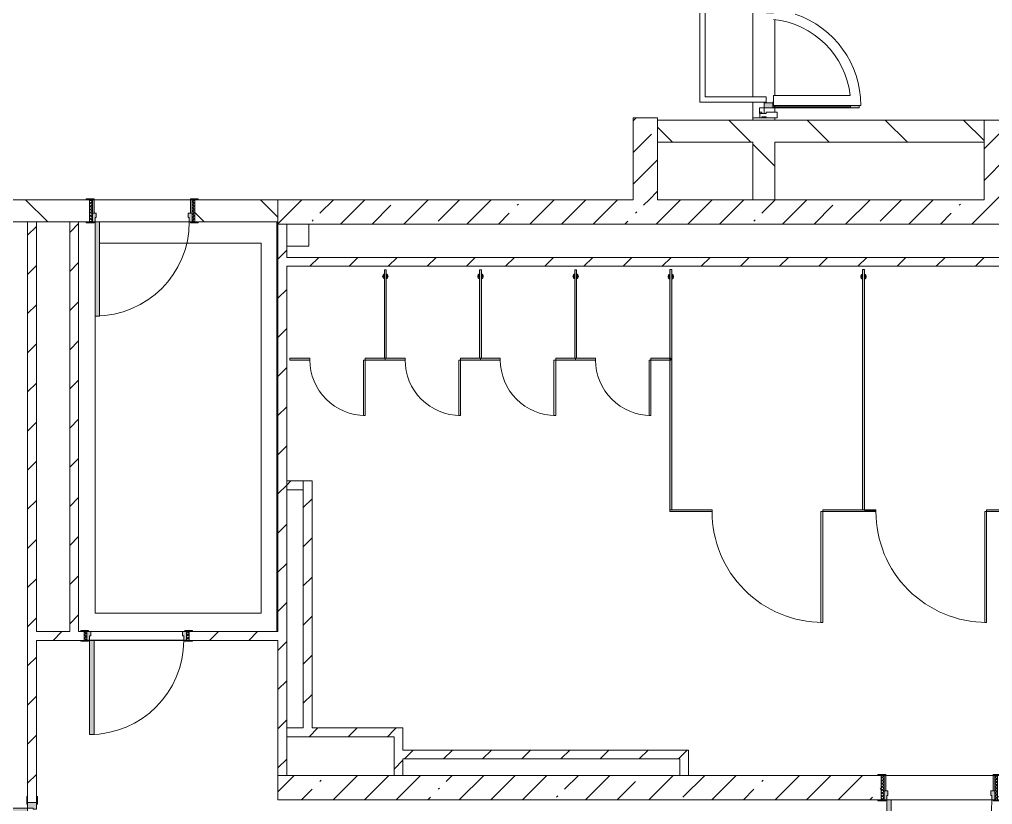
# Model space of a CAD drawing. Header units: millimetres. Extents: x -3917 to 185442, y -8553 to 29000.
# Drawn here: x 150308 to 159097, y 5138 to 12229 of the extents above; entities that cross this region are included whole.
import ezdxf

# ---------------------------------------------------------------- set-up
doc = ezdxf.new("R2010")
doc.units = ezdxf.units.MM
for name, color, linetype, lineweight in [('A-DETL-7', 7, 'Continuous', 5), ('A-DOOR', 7, 'Continuous', 5), ('A-GENM', 7, 'Continuous', 5), ('A-GLAZ-CWMG-4', 7, 'Continuous', 5), ('A-WALL', 7, 'Continuous', 9), ('I-WALL-4', 7, 'Continuous', 5)]:
    doc.layers.add(name, color=color, linetype=linetype, lineweight=lineweight)
for name, color, linetype, lineweight, true_color in [('A-DETL-GENF-2', 7, 'Continuous', 5, 0xe2e2e2), ('A-DETL-GENF-3', 7, 'Continuous', 5, 0xaaaaaa), ('A-DOOR-1', 7, 'Continuous', 5, 0xaaaaaa), ('A-DOOR-2', 7, 'Continuous', 5, 0xe2e2e2), ('A-DOOR-FRAM-1', 7, 'Continuous', 5, 0xe2e2e2), ('A-DOOR-FRAM-2', 7, 'Continuous', 5, 0xaaaaaa), ('A-FLOR-2', 7, 'Continuous', 5, 0xaaaaaa), ('A-GENM-1', 7, 'Continuous', 5, 0xe2ddcd)]:
    doc.layers.add(name, color=color, linetype=linetype, lineweight=lineweight, true_color=true_color)
pattern_1 = [(45, (58431.52, 0), (-176.7767, 176.7767), [])]
pattern_2 = [(45, (58431.5, 0), (-285.1231, 285.1231), []), (45, (58716.64, 0), (-285.1231, 285.1231), [504.031, -100.806, 16.764, -84.042])]
pattern_3 = [(135, (58431.5, 0), (-353.5534, -353.5534), [])]

# ---------------------------------------------------------------- blocks, each defined once
blk = doc.blocks.new('110_Дверь_СКБ_1Ст_Внутренняя1 - Д-7а_л__950x2100h_Туалет-V149-2_10_1_птичка')
at = {"layer": 'A-DOOR-1'}
h = blk.add_hatch(dxfattribs=at)
h.set_pattern_fill('FP_164', color=256, style=0, pattern_type=2)
h.set_pattern_definition([(135, (1776.41, 174.685), (-14.14214, -14.14214), []), (225, (1776.41, 174.685), (14.14214, -14.14214), [])])
h.paths.add_polyline_path([(537.5, 110), (512.5, 110), (512.5, -110), (537.5, -110)])
at = {"layer": 'A-DOOR-2'}
h = blk.add_hatch(color=256, dxfattribs=at)
h.paths.add_polyline_path([(487.5, 110), (487.5, 70), (477.5, 70), (477.5, 30), (512.5, 30), (512.5, 110)])
h.paths.add_polyline_path([(-462.5, 110), (-487.5, 110), (-487.5, 30), (-452.5, 30), (-452.5, 70), (-462.5, 70)])
at = {"layer": 'A-DOOR-FRAM-1'}
for points in [[(447.5, 1060), (447.5, 110), (487.5, 110), (487.5, 1060)], [(-542.5, 118), (-542.5, 110), (-472.5, 110), (-472.5, 118)], [(567.5, 118), (497.5, 118), (497.5, 110), (567.5, 110)], [(-472.5, 30), (-487.5, 30), (-487.5, -110), (-472.5, -110)], [(512.5, 30), (497.5, 30), (497.5, -110), (512.5, -110)], [(-542.5, -110), (-542.5, -118), (-472.5, -118), (-472.5, -110)], [(567.5, -110), (497.5, -110), (497.5, -118), (567.5, -118)]]:
    blk.add_hatch(color=256, dxfattribs=at).paths.add_polyline_path(points)
at = {"layer": 'A-DOOR-FRAM-2'}
h = blk.add_hatch(dxfattribs=at)
h.set_pattern_fill('FP_165', color=256, style=0, pattern_type=2)
h.set_pattern_definition([(45, (-346.384, 174.685), (-14.1421, 14.1421), []), (135, (-346.384, 174.685), (-14.1421, -14.1421), [])])
h.paths.add_polyline_path([(-487.5, 110), (-512.5, 110), (-512.5, -110), (-487.5, -110)])
at = {"layer": 'A-DOOR-1'}
for p, q in [((487.5, 1060), (447.5, 1060)), ((447.5, 1060), (447.5, 110)), ((487.5, 110), (487.5, 1060)), ((447.5, 110), (487.5, 110))]:
    blk.add_line(p, q, dxfattribs=at)
blk.add_arc((487.5, 110), 950, 90, 180, dxfattribs=at)
at = {"layer": 'A-DOOR-FRAM-2'}
for p, q in [((-472.5, 118), (-542.5, 118)), ((-542.5, 118), (-542.5, 110)), ((-542.5, 110), (-472.5, 110)), ((-487.5, 110), (-512.5, 110)), ((-512.5, 110), (-512.5, -110)), ((-462.5, 110), (-487.5, 110)), ((-487.5, 110), (-487.5, 30)), ((-487.5, -110), (-487.5, 110)), ((-472.5, 110), (-487.5, 110)), ((-487.5, 110), (-487.5, 109)), ((-487.5, 109), (-472.5, 109)), ((-472.5, 110), (-472.5, 118)), ((-472.5, 109), (-472.5, 110)), ((-462.5, 70), (-462.5, 110)), ((487.5, 110), (487.5, 70)), ((512.5, 110), (487.5, 110)), ((567.5, 118), (497.5, 118)), ((497.5, 118), (497.5, 110)), ((512.5, 110), (497.5, 110)), ((497.5, 110), (497.5, 109)), ((497.5, 110), (567.5, 110)), ((497.5, 109), (512.5, 109)), ((512.5, 30), (512.5, 110)), ((537.5, 110), (512.5, 110)), ((512.5, 110), (512.5, -110)), ((512.5, 109), (512.5, 110)), ((537.5, -110), (537.5, 110)), ((567.5, 110), (567.5, 118)), ((-487.5, 30), (-452.5, 30)), ((-472.5, 30), (-487.5, 30)), ((-487.5, 30), (-487.5, -110)), ((-472.5, -110), (-472.5, 30)), ((-452.5, 70), (-462.5, 70)), ((-452.5, 30), (-452.5, 70)), ((487.5, 70), (477.5, 70)), ((477.5, 70), (477.5, 30)), ((477.5, 30), (512.5, 30)), ((512.5, 30), (497.5, 30)), ((497.5, 30), (497.5, -110)), ((512.5, -110), (512.5, 30)), ((-472.5, -110), (-542.5, -110)), ((-542.5, -110), (-542.5, -118)), ((-542.5, -118), (-472.5, -118)), ((-512.5, -110), (-487.5, -110)), ((-487.5, -110), (-472.5, -110)), ((-472.5, -118), (-472.5, -110)), ((497.5, -110), (512.5, -110)), ((567.5, -110), (497.5, -110)), ((497.5, -110), (497.5, -118)), ((497.5, -118), (567.5, -118)), ((512.5, -110), (537.5, -110)), ((567.5, -118), (567.5, -110))]:
    blk.add_line(p, q, dxfattribs=at)
blk = doc.blocks.new('110_Дверь_СКБ_2Ст - Д-5_п_ Из игровой в коридор-32215844-2_10_1_птичка')
at = {"layer": 'A-DOOR-2'}
for points in [[(-637.5, 40), (-587.5, 40), (-587.5, 940), (-637.5, 940)], [(612.5, 440), (612.5, 40), (662.5, 40), (662.5, 440)]]:
    blk.add_hatch(color=256, dxfattribs=at).paths.add_polyline_path(points)
h = blk.add_hatch(color=256, dxfattribs=at)
h.paths.add_polyline_path([(-687.5, 40), (-687.5, -40), (-627.5, -40), (-627.5, -10), (-637.5, -10), (-637.5, 40)])
h.paths.add_polyline_path([(652.5, -40), (712.5, -40), (712.5, 40), (662.5, 40), (662.5, -10), (652.5, -10)])
at = {"layer": 'A-DOOR-FRAM-1'}
for points in [[(-742.5, 40), (-672.5, 40), (-672.5, 48), (-742.5, 48)], [(697.5, 40), (767.5, 40), (767.5, 48), (697.5, 48)], [(-742.5, -48), (-672.5, -48), (-672.5, -40), (-742.5, -40)], [(697.5, -48), (767.5, -48), (767.5, -40), (697.5, -40)]]:
    blk.add_hatch(color=256, dxfattribs=at).paths.add_polyline_path(points)
at = {"layer": 'A-DOOR-1'}
for p, q in [((-637.5, 940), (-637.5, 40)), ((-587.5, 940), (-637.5, 940)), ((-587.5, 40), (-587.5, 940)), ((662.5, 440), (612.5, 440)), ((612.5, 440), (612.5, 40)), ((662.5, 40), (662.5, 440)), ((-637.5, 40), (-587.5, 40)), ((612.5, 40), (662.5, 40))]:
    blk.add_line(p, q, dxfattribs=at)
for centre, radius, start, end in [((-637.5, 40), 900, 0, 90), ((662.5, 40), 400, 90, 180)]:
    blk.add_arc(centre, radius, start, end, dxfattribs=at)
at = {"layer": 'A-DOOR-FRAM-2'}
for p, q in [((-672.5, 48), (-742.5, 48)), ((-742.5, 48), (-742.5, 40)), ((-742.5, 40), (-672.5, 40)), ((-637.5, 40), (-687.5, 40)), ((-687.5, 40), (-687.5, -40)), ((-672.5, 40), (-672.5, 48)), ((-637.5, -10), (-637.5, 40)), ((662.5, 40), (662.5, -10)), ((712.5, 40), (662.5, 40)), ((767.5, 48), (697.5, 48)), ((697.5, 48), (697.5, 40)), ((697.5, 40), (767.5, 40)), ((712.5, -40), (712.5, 40)), ((767.5, 40), (767.5, 48)), ((-672.5, -40), (-742.5, -40)), ((-742.5, -40), (-742.5, -48)), ((-742.5, -48), (-672.5, -48)), ((-672.5, -39), (-687.5, -39)), ((-687.5, -39), (-687.5, -40)), ((-687.5, -40), (-627.5, -40)), ((-687.5, -40), (-672.5, -40)), ((-672.5, -40), (-672.5, -39)), ((-672.5, -48), (-672.5, -40)), ((-627.5, -10), (-637.5, -10)), ((-627.5, -40), (-627.5, -10)), ((662.5, -10), (652.5, -10)), ((652.5, -10), (652.5, -40)), ((652.5, -40), (712.5, -40)), ((712.5, -39), (697.5, -39)), ((697.5, -39), (697.5, -40)), ((697.5, -40), (712.5, -40)), ((767.5, -40), (697.5, -40)), ((697.5, -40), (697.5, -48)), ((697.5, -48), (767.5, -48)), ((712.5, -40), (712.5, -39)), ((767.5, -48), (767.5, -40))]:
    blk.add_line(p, q, dxfattribs=at)
blk = doc.blocks.new('110_Дверь_СКБ_1Ст_Внутренняя1 - Д-8 950x2100h_охрана-V152-2_10_1_птичка')
at = {"layer": 'A-DOOR-1'}
h = blk.add_hatch(dxfattribs=at)
h.set_pattern_fill('FP_128', color=256, style=0, pattern_type=2)
h.set_pattern_definition([(135, (1826.41, 164.685), (-14.14214, -14.14214), []), (225, (1826.41, 164.685), (14.14214, -14.14214), [])])
h.paths.add_polyline_path([(487.5, 100), (462.5, 100), (462.5, -100), (487.5, -100)])
at = {"layer": 'A-DOOR-2'}
h = blk.add_hatch(color=256, dxfattribs=at)
h.paths.add_polyline_path([(437.5, 100), (437.5, 60), (427.5, 60), (427.5, 20), (462.5, 20), (461.2, 100)])
h.paths.add_polyline_path([(-437.5, 100), (-437.5, 20), (-402.5, 20), (-402.5, 60), (-412.5, 60), (-412.5, 100)])
at = {"layer": 'A-DOOR-FRAM-1'}
for points in [[(397.5, 950), (397.5, 100), (437.5, 100), (437.5, 950)], [(-422.5, 108), (-492.5, 108), (-492.5, 100), (-422.5, 100)], [(461.2, 108), (447.5, 108), (447.5, 100), (517.5, 100), (517.5, 108)], [(-422.5, 20), (-437.5, 20), (-437.5, -100), (-422.5, -100)], [(461.2, 20), (447.5, 20), (447.5, -100), (462.5, -100), (462.5, 20)], [(-422.5, -100), (-492.5, -100), (-492.5, -108), (-422.5, -108)], [(517.5, -100), (447.5, -100), (447.5, -108), (517.5, -108)]]:
    blk.add_hatch(color=256, dxfattribs=at).paths.add_polyline_path(points)
at = {"layer": 'A-DOOR-FRAM-2'}
h = blk.add_hatch(dxfattribs=at)
h.set_pattern_fill('FP_129', color=256, style=0, pattern_type=2)
h.set_pattern_definition([(45, (-296.384, 164.685), (-14.1421, 14.1421), []), (135, (-296.384, 164.685), (-14.1421, -14.1421), [])])
h.paths.add_polyline_path([(-437.5, 100), (-462.5, 100), (-462.5, -100), (-437.5, -100)])
at = {"layer": 'A-DOOR-1'}
for p, q in [((437.5, 950), (397.5, 950)), ((397.5, 950), (397.5, 100)), ((437.5, 100), (437.5, 950)), ((397.5, 100), (437.5, 100))]:
    blk.add_line(p, q, dxfattribs=at)
blk.add_arc((437.5, 100), 850, 90, 180, dxfattribs=at)
at = {"layer": 'A-DOOR-FRAM-2'}
for p, q in [((-422.5, 108), (-492.5, 108)), ((-492.5, 108), (-492.5, 100)), ((-492.5, 100), (-422.5, 100)), ((-437.5, 100), (-462.5, 100)), ((-462.5, 100), (-462.5, -100)), ((-412.5, 100), (-437.5, 100)), ((-437.5, 100), (-437.5, 20)), ((-437.5, -100), (-437.5, 100)), ((-422.5, 100), (-437.5, 100)), ((-437.5, 100), (-437.5, 99)), ((-437.5, 99), (-422.5, 99)), ((-422.5, 100), (-422.5, 108)), ((-422.5, 99), (-422.5, 100)), ((-412.5, 60), (-412.5, 100)), ((437.5, 100), (437.5, 60)), ((462.5, 100), (437.5, 100)), ((517.5, 108), (447.5, 108)), ((447.5, 108), (447.5, 100)), ((462.5, 100), (447.5, 100)), ((447.5, 100), (447.5, 99)), ((447.5, 100), (517.5, 100)), ((447.5, 99), (462.5, 99)), ((462.5, 20), (462.5, 100)), ((487.5, 100), (462.5, 100)), ((462.5, 100), (462.5, -100)), ((462.5, 99), (462.5, 100)), ((487.5, -100), (487.5, 100)), ((517.5, 100), (517.5, 108)), ((-437.5, 20), (-402.5, 20)), ((-422.5, 20), (-437.5, 20)), ((-437.5, 20), (-437.5, -100)), ((-422.5, -100), (-422.5, 20)), ((-402.5, 60), (-412.5, 60)), ((-402.5, 20), (-402.5, 60)), ((437.5, 60), (427.5, 60)), ((427.5, 60), (427.5, 20)), ((427.5, 20), (462.5, 20)), ((462.5, 20), (447.5, 20)), ((447.5, 20), (447.5, -100)), ((462.5, -100), (462.5, 20)), ((-422.5, -100), (-492.5, -100)), ((-492.5, -100), (-492.5, -108)), ((-492.5, -108), (-422.5, -108)), ((-462.5, -100), (-437.5, -100)), ((-437.5, -100), (-422.5, -100)), ((-422.5, -108), (-422.5, -100)), ((447.5, -100), (462.5, -100)), ((517.5, -100), (447.5, -100)), ((447.5, -100), (447.5, -108)), ((447.5, -108), (517.5, -108)), ((462.5, -100), (487.5, -100)), ((517.5, -108), (517.5, -100))]:
    blk.add_line(p, q, dxfattribs=at)
blk = doc.blocks.new('110_Дверь_СКБ_1Ст_Внутренняя1 - Д-8 950x2100h_охрана-V153-2_10_1_птичка')
at = {"layer": 'A-DOOR-1'}
h = blk.add_hatch(dxfattribs=at)
h.set_pattern_fill('FP_168', color=256, style=0, pattern_type=2)
h.set_pattern_definition([(135, (1826.41, 104.685), (-14.14214, -14.14214), []), (225, (1826.41, 104.685), (14.14214, -14.14214), [])])
h.paths.add_polyline_path([(487.5, 40), (462.5, 40), (462.5, -40), (487.5, -40)])
at = {"layer": 'A-DOOR-2'}
h = blk.add_hatch(color=256, dxfattribs=at)
h.paths.add_polyline_path([(437.5, 40), (437.5, 0), (427.5, 0), (427.5, -40), (462.5, -40), (462.5, 40)])
h.paths.add_polyline_path([(-412.5, 40), (-437.5, 40), (-437.5, -40), (-402.5, -40), (-402.5, 0), (-412.5, 0)])
at = {"layer": 'A-DOOR-FRAM-1'}
for points in [[(437.5, 890), (397.5, 890), (397.5, 40), (437.5, 40), (437.5, 66.6)], [(-492.5, 48), (-492.5, 40), (-422.5, 40), (-422.5, 48)], [(517.5, 48), (447.5, 48), (447.5, 40), (517.5, 40)], [(-422.5, -40), (-492.5, -40), (-492.5, -48), (-422.5, -48)], [(447.5, -40), (447.5, -48), (517.5, -48), (517.5, -40)]]:
    blk.add_hatch(color=256, dxfattribs=at).paths.add_polyline_path(points)
at = {"layer": 'A-DOOR-FRAM-2'}
h = blk.add_hatch(dxfattribs=at)
h.set_pattern_fill('FP_169', color=256, style=0, pattern_type=2)
h.set_pattern_definition([(45, (-296.384, 104.685), (-14.1421, 14.1421), []), (135, (-296.384, 104.685), (-14.1421, -14.1421), [])])
h.paths.add_polyline_path([(-437.5, 40), (-462.5, 40), (-462.5, -40), (-437.5, -40)])
at = {"layer": 'A-DOOR-1'}
for p, q in [((437.5, 890), (397.5, 890)), ((397.5, 890), (397.5, 40)), ((437.5, 40), (437.5, 890)), ((397.5, 40), (437.5, 40))]:
    blk.add_line(p, q, dxfattribs=at)
blk.add_arc((437.5, 40), 850, 90, 180, dxfattribs=at)
at = {"layer": 'A-DOOR-FRAM-2'}
for p, q in [((-422.5, 48), (-492.5, 48)), ((-492.5, 48), (-492.5, 40)), ((-492.5, 40), (-422.5, 40)), ((-437.5, 40), (-462.5, 40)), ((-462.5, 40), (-462.5, -40)), ((-412.5, 40), (-437.5, 40)), ((-437.5, 40), (-437.5, -40)), ((-437.5, -40), (-437.5, 40)), ((-422.5, 40), (-437.5, 40)), ((-437.5, 40), (-437.5, 39)), ((-437.5, 39), (-422.5, 39)), ((-422.5, 40), (-422.5, 48)), ((-422.5, 39), (-422.5, 40)), ((-412.5, 0), (-412.5, 40)), ((-402.5, 0), (-412.5, 0)), ((-402.5, -40), (-402.5, 0)), ((437.5, 0), (427.5, 0)), ((427.5, 0), (427.5, -40)), ((437.5, 40), (437.5, 0)), ((462.5, 40), (437.5, 40)), ((517.5, 48), (447.5, 48)), ((447.5, 48), (447.5, 40)), ((462.5, 40), (447.5, 40)), ((447.5, 40), (447.5, 39)), ((447.5, 40), (517.5, 40)), ((447.5, 39), (462.5, 39)), ((462.5, -40), (462.5, 40)), ((487.5, 40), (462.5, 40)), ((462.5, 40), (462.5, -40)), ((462.5, 39), (462.5, 40)), ((487.5, -40), (487.5, 40)), ((517.5, 40), (517.5, 48)), ((-422.5, -40), (-492.5, -40)), ((-492.5, -40), (-492.5, -48)), ((-492.5, -48), (-422.5, -48)), ((-462.5, -40), (-437.5, -40)), ((-422.5, -39), (-437.5, -39)), ((-437.5, -39), (-437.5, -40)), ((-437.5, -40), (-402.5, -40)), ((-437.5, -40), (-422.5, -40)), ((-422.5, -40), (-422.5, -39)), ((-422.5, -48), (-422.5, -40)), ((427.5, -40), (462.5, -40)), ((462.5, -39), (447.5, -39)), ((447.5, -39), (447.5, -40)), ((447.5, -40), (462.5, -40)), ((517.5, -40), (447.5, -40)), ((447.5, -40), (447.5, -48)), ((447.5, -48), (517.5, -48)), ((462.5, -40), (462.5, -39)), ((462.5, -40), (487.5, -40)), ((517.5, -48), (517.5, -40))]:
    blk.add_line(p, q, dxfattribs=at)
blk = doc.blocks.new('131_Сантехническая перегородка 7 - СП-1-V230-2_10_1_птичка')
at = {"layer": 'A-GENM-1'}
blk.add_hatch(color=256, dxfattribs=at).paths.add_polyline_path([(2165.9, 8), (-4.1, 8), (-4.1, -8), (2165.9, -8)])
at = {"layer": 'A-GENM'}
for p, q in [((2165.9, 8), (-4.1, 8)), ((-4.1, 8), (-4.1, -8)), ((2165.9, -8), (2165.9, 8)), ((-4.1, -8), (2165.9, -8))]:
    blk.add_line(p, q, dxfattribs=at)
at = {"layer": 'A-GENM', "flags": 128}
for points in [[(71.5, 8), (71.1, 8.5), (70.8, 9), (70.4, 9.5), (70, 9.9), (69.6, 10.4), (69.2, 10.8), (68.8, 11.2), (68.3, 11.6), (67.8, 12), (67.3, 12.3), (66.8, 12.7), (66.3, 13), (65.8, 13.3), (65.3, 13.6), (64.7, 13.8), (64.2, 14), (63.6, 14.3), (63, 14.4), (62.4, 14.6), (61.9, 14.7), (61.3, 14.9), (60.7, 14.9), (60.1, 15), (59.5, 15.1), (58.9, 15.1), (58.3, 15.1), (57.7, 15), (57.1, 15), (56.5, 14.9), (55.9, 14.8), (55.3, 14.7), (54.7, 14.5), (54.1, 14.4), (53.5, 14.2), (53, 13.9), (52.4, 13.7), (51.9, 13.4), (51.4, 13.2), (50.8, 12.9), (50.3, 12.5), (49.8, 12.2), (49.3, 11.8), (48.9, 11.4), (48.4, 11), (48, 10.6), (47.6, 10.2), (47.2, 9.7), (46.8, 9.3), (46.4, 8.8), (46.1, 8.3), (45.9, 8)], [(45.9, -8), (46.3, -8.5), (46.6, -9), (47, -9.5), (47.4, -9.9), (47.8, -10.4), (48.2, -10.8), (48.6, -11.2), (49.1, -11.6), (49.6, -12), (50, -12.3), (50.5, -12.7), (51.1, -13), (51.6, -13.3), (52.1, -13.6), (52.7, -13.8), (53.2, -14), (53.8, -14.3), (54.4, -14.4), (54.9, -14.6), (55.5, -14.7), (56.1, -14.9), (56.7, -14.9), (57.3, -15), (57.9, -15.1), (58.5, -15.1), (59.1, -15.1), (59.7, -15), (60.3, -15), (60.9, -14.9), (61.5, -14.8), (62.1, -14.7), (62.7, -14.5), (63.3, -14.4), (63.8, -14.2), (64.4, -13.9), (65, -13.7), (65.5, -13.4), (66, -13.2), (66.6, -12.9), (67.1, -12.5), (67.6, -12.2), (68, -11.8), (68.5, -11.4), (69, -11), (69.4, -10.6), (69.8, -10.2), (70.2, -9.7), (70.6, -9.3), (70.9, -8.8), (71.3, -8.3), (71.5, -8)]]:
    blk.add_lwpolyline(points, dxfattribs=at)
at = {"layer": 'A-GENM'}
for radius, start, end in [(24.6, 19.91127, 160.08873), (17.6, 45, 135), (17.6, 45, 135), (15.1, 45, 135), (24.6, 199.91127, 340.08873), (17.6, 225, 315), (17.6, 225, 315), (15.1, 225, 315)]:
    blk.add_arc((58.7, 0), radius, start, end, dxfattribs=at)
blk = doc.blocks.new('131_Сантехническая перегородка 6 - СП-1-V231-2_10_1_птичка')
at = {"layer": 'A-GENM-1'}
blk.add_hatch(color=256, dxfattribs=at).paths.add_polyline_path([(800, 8), (0, 8), (0, -8), (800, -8)])
at = {"layer": 'A-GENM'}
for p, q in [((800, 8), (0, 8)), ((0, 8), (0, -8)), ((800, -8), (800, 8)), ((0, -8), (800, -8))]:
    blk.add_line(p, q, dxfattribs=at)
at = {"layer": 'A-GENM', "flags": 128}
for points in [[(71.5, 8), (71.1, 8.5), (70.8, 9), (70.4, 9.5), (70, 9.9), (69.6, 10.4), (69.2, 10.8), (68.8, 11.2), (68.3, 11.6), (67.8, 12), (67.3, 12.3), (66.8, 12.7), (66.3, 13), (65.8, 13.3), (65.3, 13.6), (64.7, 13.8), (64.2, 14), (63.6, 14.3), (63, 14.4), (62.4, 14.6), (61.9, 14.7), (61.3, 14.9), (60.7, 14.9), (60.1, 15), (59.5, 15.1), (58.9, 15.1), (58.3, 15.1), (57.7, 15), (57.1, 15), (56.5, 14.9), (55.9, 14.8), (55.3, 14.7), (54.7, 14.5), (54.1, 14.4), (53.5, 14.2), (53, 13.9), (52.4, 13.7), (51.9, 13.4), (51.4, 13.2), (50.8, 12.9), (50.3, 12.5), (49.8, 12.2), (49.3, 11.8), (48.9, 11.4), (48.4, 11), (48, 10.6), (47.6, 10.2), (47.2, 9.7), (46.8, 9.3), (46.4, 8.8), (46.1, 8.3), (45.9, 8)], [(45.9, -8), (46.3, -8.5), (46.6, -9), (47, -9.5), (47.4, -9.9), (47.8, -10.4), (48.2, -10.8), (48.6, -11.2), (49.1, -11.6), (49.6, -12), (50, -12.3), (50.5, -12.7), (51.1, -13), (51.6, -13.3), (52.1, -13.6), (52.7, -13.8), (53.2, -14), (53.8, -14.3), (54.4, -14.4), (54.9, -14.6), (55.5, -14.7), (56.1, -14.9), (56.7, -14.9), (57.3, -15), (57.9, -15.1), (58.5, -15.1), (59.1, -15.1), (59.7, -15), (60.3, -15), (60.9, -14.9), (61.5, -14.8), (62.1, -14.7), (62.7, -14.5), (63.3, -14.4), (63.8, -14.2), (64.4, -13.9), (65, -13.7), (65.5, -13.4), (66, -13.2), (66.6, -12.9), (67.1, -12.5), (67.6, -12.2), (68, -11.8), (68.5, -11.4), (69, -11), (69.4, -10.6), (69.8, -10.2), (70.2, -9.7), (70.6, -9.3), (70.9, -8.8), (71.3, -8.3), (71.5, -8)]]:
    blk.add_lwpolyline(points, dxfattribs=at)
at = {"layer": 'A-GENM'}
for radius, start, end in [(24.6, 19.91127, 160.08873), (17.6, 45, 135), (17.6, 45, 135), (15.1, 45, 135), (24.6, 199.91127, 340.08873), (17.6, 225, 315), (17.6, 225, 315), (15.1, 225, 315)]:
    blk.add_arc((58.7, 0), radius, start, end, dxfattribs=at)
blk = doc.blocks.new('131_Сантехническая перегородка_Дверь МГН - СД-1-V232-2_10_1_птичка')
at = {"layer": 'A-GENM-1'}
for points in [[(-370, 8), (-370, -8), (10, -8), (10, 8)], [(1010, 8), (1010, -8), (1390, -8), (1390, 8)]]:
    blk.add_hatch(color=256, dxfattribs=at).paths.add_polyline_path(points)
at = {"layer": 'A-DOOR'}
for p, q in [((10, 1008), (26, 1008)), ((10, 8), (10, 1008)), ((26, 8), (26, 1008)), ((10, 8), (26, 8))]:
    blk.add_line(p, q, dxfattribs=at)
blk.add_arc((10, 8), 1000, 360, 90, dxfattribs=at)
at = {"layer": 'A-GENM'}
for p, q in [((10, 8), (-370, 8)), ((-370, 8), (-370, -8)), ((10, -8), (10, 8)), ((1390, 8), (1010, 8)), ((1010, 8), (1010, -8)), ((1390, -8), (1390, 8)), ((-370, -8), (10, -8)), ((1010, -8), (1390, -8))]:
    blk.add_line(p, q, dxfattribs=at)
blk = doc.blocks.new('131_Сантехническая перегородка_Дверь 5 - СД-1-V233-2_10_1_птичка')
at = {"layer": 'A-GENM-1'}
for points in [[(70, 8), (70, -8), (250, -8), (250, 8)], [(750, 8), (750, -8), (930, -8), (930, 8)]]:
    blk.add_hatch(color=256, dxfattribs=at).paths.add_polyline_path(points)
at = {"layer": 'A-DOOR'}
for p, q in [((266, 508), (250, 508)), ((250, 8), (250, 508)), ((266, 8), (266, 508)), ((266, 8), (250, 8))]:
    blk.add_line(p, q, dxfattribs=at)
blk.add_arc((250, 8), 500, 360, 90, dxfattribs=at)
at = {"layer": 'A-GENM'}
for p, q in [((250, 8), (70, 8)), ((70, 8), (70, -8)), ((250, -8), (250, 8)), ((930, 8), (750, 8)), ((750, 8), (750, -8)), ((930, -8), (930, 8)), ((70, -8), (250, -8)), ((750, -8), (930, -8))]:
    blk.add_line(p, q, dxfattribs=at)
blk = doc.blocks.new('131_Сантехническая перегородка_Дверь МГН 2 - СД-1-V234-2_10_1_птичка')
at = {"layer": 'A-GENM-1'}
for points in [[(10, 8), (-430, 8), (-430, -8), (10, -8)], [(1010, 8), (1010, -8), (1110, -8), (1110, 8)]]:
    blk.add_hatch(color=256, dxfattribs=at).paths.add_polyline_path(points)
at = {"layer": 'A-DOOR'}
for p, q in [((10, 1008), (26, 1008)), ((10, 8), (10, 1008)), ((26, 8), (26, 1008)), ((10, 8), (26, 8))]:
    blk.add_line(p, q, dxfattribs=at)
blk.add_arc((10, 8), 1000, 360, 90, dxfattribs=at)
at = {"layer": 'A-GENM'}
for p, q in [((10, 8), (-430, 8)), ((-430, 8), (-430, -8)), ((10, -8), (10, 8)), ((1110, 8), (1010, 8)), ((1010, 8), (1010, -8)), ((1110, -8), (1110, 8)), ((-430, -8), (10, -8)), ((1010, -8), (1110, -8))]:
    blk.add_line(p, q, dxfattribs=at)
blk = doc.blocks.new('Дверь_Витражная_остекление_ - ВВ-7 остекление-32349468-2_10_1_птичка')
at = {"layer": 'A-DETL-GENF-2'}
for points in [[(-860, -106.8), (-860, -880), (-837.2, -880), (-837.2, -106.8), (-815, -106.8), (-815, -20), (-860, -20)], [(865, -103.8), (877.8, -103.8), (877.8, -880), (910, -880), (910, -140), (900, -140), (900, -40), (910, -40), (910, -20), (865, -20)]]:
    blk.add_hatch(color=256, dxfattribs=at).paths.add_polyline_path(points)
at = {"layer": 'A-DETL-GENF-3'}
for p, q in [((-815, -20), (-860, -20)), ((-860, -880), (-860, -20)), ((-815, -20), (-860, -20)), ((-860, -20), (-860, -880)), ((-815, -106.8), (-815, -20)), ((-815, -106.8), (-815, -20)), ((865, -103.8), (865, -20)), ((865, -20), (865, -103.8)), ((-860, -100), (-815, -100)), ((-850, -800), (-850, -100)), ((-806, -106.8), (-806, -100)), ((900, -100), (865, -100)), ((900, -800), (900, -140)), ((910, -880), (910, -140)), ((910, -880), (910, -140)), ((-860, -800), (-837.2, -800)), ((910, -800), (877.8, -800)), ((-860, -880), (-837.2, -880)), ((-860, -880), (-837.2, -880)), ((910, -880), (877.8, -880)), ((877.8, -880), (910, -880))]:
    blk.add_line(p, q, dxfattribs=at)
at = {"layer": 'A-DOOR-1'}
for p, q in [((-910, 20), (-860, 20)), ((-910, -20), (-910, 20)), ((-860, 20), (-860, -20)), ((860, 20), (910, 20)), ((860, -20), (860, 20)), ((910, 20), (910, -20)), ((-860, -20), (-910, -20)), ((-860, -880), (-860, -20)), ((910, -20), (860, -20)), ((860, -103.8), (860, -39))]:
    blk.add_line(p, q, dxfattribs=at)
for centre, start, end in [((-860, -20), 354.22155, 0), ((860, -20), 180, 185.77845), ((-860, -20), 270, 271.54729)]:
    blk.add_arc(centre, 860, start, end, dxfattribs=at)
blk = doc.blocks.new('Прямоугольный импост - Импост структурный с накладкой - 160мм Темный-32310142-2_10_1_птичка')
at = {"layer": 'A-GLAZ-CWMG-4'}
for p, q in [((-50, 0), (-50, 17)), ((-50, 17), (0, 17)), ((-40, 0), (-50, 0)), ((-40, -40), (-40, 0)), ((0, 0), (-10, 0)), ((-10, 0), (-10, -40)), ((0, 17), (0, 0)), ((-50, -140), (-50, -40)), ((-50, -40), (-40, -40)), ((-10, -40), (0, -40)), ((0, -40), (0, -140)), ((0, -140), (-50, -140))]:
    blk.add_line(p, q, dxfattribs=at)

msp = doc.modelspace()

# ---------------------------------------------------------------- hatches: boundary and pattern name
at = {"layer": 'I-WALL-4'}
h = msp.add_hatch(dxfattribs=at)
h.set_pattern_fill('FP_123', color=256, style=0, pattern_type=2)
h.set_pattern_definition(pattern_2)
h.paths.add_polyline_path([(156070.5, 10600), (156070.5, 11340), (155850.5, 11340), (155850.5, 10600)])
h = msp.add_hatch(dxfattribs=at)
h.set_pattern_fill('FP_126', color=256, style=0, pattern_type=2)
h.set_pattern_definition(pattern_3)
h.paths.add_polyline_path([(159020.5, 11120), (159020.5, 11320), (156070.5, 11320), (156070.5, 11120), (157460.5, 11120)])
h = msp.add_hatch(dxfattribs=at)
h.set_pattern_fill('FP_123', color=256, style=0, pattern_type=2)
h.set_pattern_definition(pattern_2)
h.paths.add_polyline_path([(159240.5, 10600), (159240.5, 11320), (159020.5, 11320), (159020.5, 10600)])
h = msp.add_hatch(dxfattribs=at)
h.set_pattern_fill('FP_126', color=256, style=0, pattern_type=2)
h.set_pattern_definition(pattern_3)
h.paths.add_polyline_path([(157131.5, 10600), (157131.5, 11120), (156931.5, 11120), (156931.5, 10600)])
h = msp.add_hatch(dxfattribs=at)
h.set_pattern_fill('FP_126', color=256, style=0, pattern_type=2)
h.set_pattern_definition(pattern_3)
h.paths.add_polyline_path([(148041.5, 10400), (148416.5, 10400), (148416.5, 10600), (148041.5, 10600)])
h.paths.add_polyline_path([(152641.5, 10400), (152641.5, 10600), (151891.5, 10600), (151895.3, 10400), (151921.5, 10400)])
h.paths.add_polyline_path([(150911.5, 10400), (150941.5, 10400), (150941.5, 10600), (149816.5, 10600), (149816.5, 10400), (150841.5, 10400)])
h = msp.add_hatch(dxfattribs=at)
h.set_pattern_fill('FP_123', color=256, style=0, pattern_type=2)
h.set_pattern_definition(pattern_2)
h.paths.add_polyline_path([(160041.5, 10380), (160041.5, 10600), (152641.5, 10600), (152641.5, 10380), (159315.5, 10380)])
h = msp.add_hatch(dxfattribs=at)
h.set_pattern_fill('FP_127', color=256, style=0, pattern_type=2)
h.set_pattern_definition(pattern_1)
h.paths.add_polyline_path([(150381.5, 125), (150461.5, 125), (150461.5, 3755), (150381.5, 3755), (150381.5, 230.5)])
h.paths.add_polyline_path([(150461.5, 5155), (150461.5, 10400), (150381.5, 10400), (150381.5, 5155), (150431.5, 5155)])
h = msp.add_hatch(dxfattribs=at)
h.set_pattern_fill('FP_127', color=256, style=0, pattern_type=2)
h.set_pattern_definition(pattern_1)
h.paths.add_polyline_path([(150761.5, 6700), (150841.5, 6700), (150841.5, 10400), (150761.5, 10400), (150761.5, 7750.3)])
h = msp.add_hatch(dxfattribs=at)
h.set_pattern_fill('FP_127', color=256, style=0, pattern_type=2)
h.set_pattern_definition(pattern_1)
h.paths.add_polyline_path([(152721.5, 5400), (152721.5, 10380), (152641.5, 10380), (152641.5, 5400)])
h = msp.add_hatch(dxfattribs=at)
h.set_pattern_fill('FP_127', color=256, style=0, pattern_type=2)
h.set_pattern_definition(pattern_1)
h.paths.add_polyline_path([(159511.5, 10000), (159511.5, 10080), (152721.5, 10080), (152721.5, 10000), (159315.5, 10000)])
h = msp.add_hatch(dxfattribs=at)
h.set_pattern_fill('FP_127', color=256, style=0, pattern_type=2)
h.set_pattern_definition(pattern_1)
h.paths.add_polyline_path([(152871.5, 7980), (152871.5, 8060), (152721.5, 8060), (152721.5, 7980)])
h = msp.add_hatch(dxfattribs=at)
h.set_pattern_fill('FP_127', color=256, style=0, pattern_type=2)
h.set_pattern_definition(pattern_1)
h.paths.add_polyline_path([(152871.5, 7980), (152951.5, 7980), (152951.5, 8060), (152721.5, 8060), (152721.5, 7980)])
h = msp.add_hatch(dxfattribs=at)
h.set_pattern_fill('FP_127', color=256, style=0, pattern_type=2)
h.set_pattern_definition(pattern_1)
h.paths.add_polyline_path([(152951.5, 5830), (152951.5, 7980), (152871.5, 7980), (152871.5, 5830)])
h = msp.add_hatch(dxfattribs=at)
h.set_pattern_fill('FP_127', color=256, style=0, pattern_type=2)
h.set_pattern_definition(pattern_1)
h.paths.add_polyline_path([(151895.3, 6620), (152641.5, 6620), (152641.5, 6700), (151841.5, 6700), (151841.5, 6620), (151871.5, 6620)])
h.paths.add_polyline_path([(150461.5, 6620), (150891.5, 6620), (150891.5, 6700), (150461.5, 6700)])
h = msp.add_hatch(dxfattribs=at)
h.set_pattern_fill('FP_127', color=256, style=0, pattern_type=2)
h.set_pattern_definition(pattern_1)
h.paths.add_polyline_path([(153691.5, 5750), (153691.5, 5830), (152721.5, 5830), (152721.5, 5750)])
h = msp.add_hatch(dxfattribs=at)
h.set_pattern_fill('FP_127', color=256, style=0, pattern_type=2)
h.set_pattern_definition(pattern_1)
h.paths.add_polyline_path([(153691.5, 5400), (153771.5, 5400), (153771.5, 5830), (153691.5, 5830), (153691.5, 5750)])
h = msp.add_hatch(dxfattribs=at)
h.set_pattern_fill('FP_127', color=256, style=0, pattern_type=2)
h.set_pattern_definition(pattern_1)
h.paths.add_polyline_path([(156271.5, 5550), (156271.5, 5630), (153771.5, 5630), (153771.5, 5550), (155605.4, 5550)])
h = msp.add_hatch(dxfattribs=at)
h.set_pattern_fill('FP_127', color=256, style=0, pattern_type=2)
h.set_pattern_definition(pattern_1)
h.paths.add_polyline_path([(156351.5, 5400), (156351.5, 5630), (156271.5, 5630), (156271.5, 5400)])
h = msp.add_hatch(dxfattribs=at)
h.set_pattern_fill('FP_123', color=256, style=0, pattern_type=2)
h.set_pattern_definition(pattern_2)
h.paths.add_polyline_path([(160041.5, 5180), (160041.5, 5400), (159141.5, 5400), (159141.5, 5180), (160001.5, 5180)])
h.paths.add_polyline_path([(155605.4, 5180), (158091.5, 5180), (158091.5, 5400), (152641.5, 5400), (152641.5, 5180)])

# ---------------------------------------------------------------- linework, layer by layer
at = {"layer": 'A-DETL-7'}
for p, q in [((151031.5, 10207.5), (152491.5, 10207.5)), ((152491.5, 10207.5), (152491.5, 6867.5)), ((150991.5, 6867.5), (150991.5, 9550)), ((152491.5, 6867.5), (150991.5, 6867.5))]:
    msp.add_line(p, q, dxfattribs=at)
at = {"layer": 'A-FLOR-2'}
for p, q in [((156451.5, 13150), (156451.5, 11481.2)), ((156501.5, 11531.2), (156501.5, 13100)), ((157051.5, 11531.2), (156501.5, 11531.2)), ((157051.5, 11481.2), (157051.5, 11531.2)), ((157811.2, 11542.2), (157119.3, 11542.2)), ((157119.3, 11542.2), (157119.3, 11452.8)), ((156451.5, 11481.2), (157051.5, 11481.2)), ((157119.3, 11452.8), (157906.3, 11452.8)), ((151841.5, 10401.4), (150991.5, 10401.4)), ((150991.5, 10401), (151841.5, 10401)), ((152631.5, 6701.4), (152631.5, 10400)), ((152921.5, 10380), (152921.5, 10180)), ((152921.5, 10180), (152721.5, 10180)), ((151871.5, 6701.4), (152631.5, 6701.4)), ((150941.5, 6621.4), (151791.5, 6621.4))]:
    msp.add_line(p, q, dxfattribs=at)
for radius, start, end in [(780, 6.57701, 84.00325), (870, 360, 71.40745)]:
    msp.add_arc((157036.3, 11452.8), radius, start, end, dxfattribs=at)
at = {"layer": 'A-WALL'}
for p, q in [((156931.5, 10600), (157131.5, 10600)), ((150461.5, 10400), (150381.5, 10400)), ((150841.5, 10400), (150761.5, 10400)), ((152721.5, 10380), (152641.5, 10380)), ((152641.5, 5400), (152721.5, 5400))]:
    msp.add_line(p, q, dxfattribs=at)
at = {"layer": 'I-WALL-4'}
for p, q in [((156931.5, 11531.2), (156931.5, 13100)), ((157131.5, 12226.3), (157131.5, 11542.2)), ((156931.5, 11320), (156931.5, 11481.2)), ((157131.5, 11452.8), (157131.5, 11390)), ((155850.5, 11340), (155850.5, 10600)), ((156070.5, 11340), (155850.5, 11340)), ((156070.5, 10600), (156070.5, 11340)), ((157131.5, 11340), (156931.5, 11340)), ((157131.5, 11320), (157131.5, 11340)), ((159020.5, 11320), (156070.5, 11320)), ((159020.5, 11320), (159020.5, 10600)), ((159240.5, 11320), (159020.5, 11320)), ((156070.5, 11120), (156931.5, 11120)), ((156931.5, 11120), (156931.5, 10600)), ((157131.5, 10600), (157131.5, 11120)), ((157131.5, 11120), (159020.5, 11120)), ((150911.5, 10600), (149871.5, 10600)), ((150981.5, 10600), (151851.5, 10600)), ((155850.5, 10600), (151921.5, 10600)), ((152641.5, 6700), (152641.5, 10600)), ((156931.5, 10600), (156070.5, 10600)), ((159020.5, 10600), (157131.5, 10600)), ((149871.5, 10400), (150381.5, 10400)), ((150381.5, 10400), (150381.5, 5210)), ((150461.5, 6700), (150461.5, 10400)), ((150461.5, 10400), (150761.5, 10400)), ((150761.5, 10400), (150761.5, 6700)), ((150841.5, 6700), (150841.5, 10400)), ((150841.5, 10400), (150911.5, 10400)), ((151841.5, 10400), (151031.5, 10400)), ((151921.5, 10400), (152641.5, 10400)), ((152721.5, 10080), (152721.5, 10380)), ((152721.5, 10380), (160041.5, 10380)), ((159511.5, 10080), (152721.5, 10080)), ((152721.5, 5400), (152721.5, 10000)), ((152721.5, 10000), (159511.5, 10000)), ((152951.5, 8060), (152721.5, 8060)), ((152871.5, 8060), (152871.5, 5830)), ((152951.5, 5830), (152951.5, 8060)), ((152721.5, 7980), (152871.5, 7980)), ((150761.5, 6700), (150461.5, 6700)), ((150861.5, 6700), (150841.5, 6700)), ((150951.5, 6700), (151781.5, 6700)), ((152641.5, 6700), (151871.5, 6700)), ((150461.5, 6620), (150861.5, 6620)), ((150461.5, 5210), (150461.5, 6620)), ((151791.5, 6620), (150981.5, 6620)), ((151871.5, 6620), (152641.5, 6620)), ((152641.5, 6620), (152641.5, 5180)), ((152871.5, 5830), (152721.5, 5830)), ((153771.5, 5830), (152951.5, 5830)), ((153771.5, 5630), (153771.5, 5830)), ((152721.5, 5750), (153691.5, 5750)), ((153691.5, 5750), (153691.5, 5400)), ((156351.5, 5630), (153771.5, 5630)), ((156351.5, 5400), (156351.5, 5630)), ((153771.5, 5550), (156271.5, 5550)), ((153771.5, 5400), (153771.5, 5550)), ((156271.5, 5550), (156271.5, 5400)), ((158061.5, 5400), (152721.5, 5400)), ((158131.5, 5400), (159101.5, 5400)), ((152641.5, 5180), (158061.5, 5180)), ((159091.5, 5180), (158181.5, 5180))]:
    msp.add_line(p, q, dxfattribs=at)

# ---------------------------------------------------------------- block references
at = {"layer": 'A-DOOR-1'}
for name, p, rotation in [('Дверь_Витражная_остекление_ - ВВ-7 остекление-32349468-2_10_1_птичка', (157012.5, 12290), 89.99999999999993), ('110_Дверь_СКБ_1Ст_Внутренняя1 - Д-8 950x2100h_охрана-V152-2_10_1_птичка', (151429, 10500), 180), ('110_Дверь_СКБ_1Ст_Внутренняя1 - Д-8 950x2100h_охрана-V153-2_10_1_птичка', (151379, 6660), 180), ('110_Дверь_СКБ_1Ст_Внутренняя1 - Д-7а_л__950x2100h_Туалет-V149-2_10_1_птичка', (158629, 5290), 180), ('110_Дверь_СКБ_2Ст - Д-5_п_ Из игровой в коридор-32215844-2_10_1_птичка', (150421.5, 4442.5), 89.99999999999991)]:
    msp.add_blockref(name, p, dxfattribs=dict(at, rotation=rotation))
at = {"layer": 'A-GENM'}
for name, p, rotation in [('131_Сантехническая перегородка 6 - СП-1-V231-2_10_1_птичка', (153612.1, 9968), 270.0000000000007), ('131_Сантехническая перегородка 6 - СП-1-V231-2_10_1_птичка', (154471.8, 9968), 270.0000000000007), ('131_Сантехническая перегородка 6 - СП-1-V231-2_10_1_птичка', (155331.4, 9968), 270.0000000000007), ('131_Сантехническая перегородка 7 - СП-1-V230-2_10_1_птичка', (156191, 9964.9), 269.9999999999999), ('131_Сантехническая перегородка 7 - СП-1-V230-2_10_1_птичка', (157931.5, 9964.9), 269.9999999999999), ('131_Сантехническая перегородка_Дверь 5 - СД-1-V233-2_10_1_птичка', (153681, 9160), 180), ('131_Сантехническая перегородка_Дверь 5 - СД-1-V233-2_10_1_птичка', (154541, 9160), 180), ('131_Сантехническая перегородка_Дверь 5 - СД-1-V233-2_10_1_птичка', (155401, 9160), 180), ('131_Сантехническая перегородка_Дверь 5 - СД-1-V233-2_10_1_птичка', (156261, 9160), 180), ('131_Сантехническая перегородка_Дверь МГН - СД-1-V232-2_10_1_птичка', (157573, 7791), 180), ('131_Сантехническая перегородка_Дверь МГН 2 - СД-1-V234-2_10_1_птичка', (159053, 7791), 180)]:
    msp.add_blockref(name, p, dxfattribs=dict(at, rotation=rotation))
at = {"layer": 'A-GLAZ-CWMG-4', "extrusion": (0, 0, -1), "rotation": 270.0000000000001}
msp.add_blockref('Прямоугольный импост - Импост структурный с накладкой - 160мм Темный-32310142-2_10_1_птичка', (-157012.5, 11340), dxfattribs=at)

doc.saveas('drawing.dxf')
